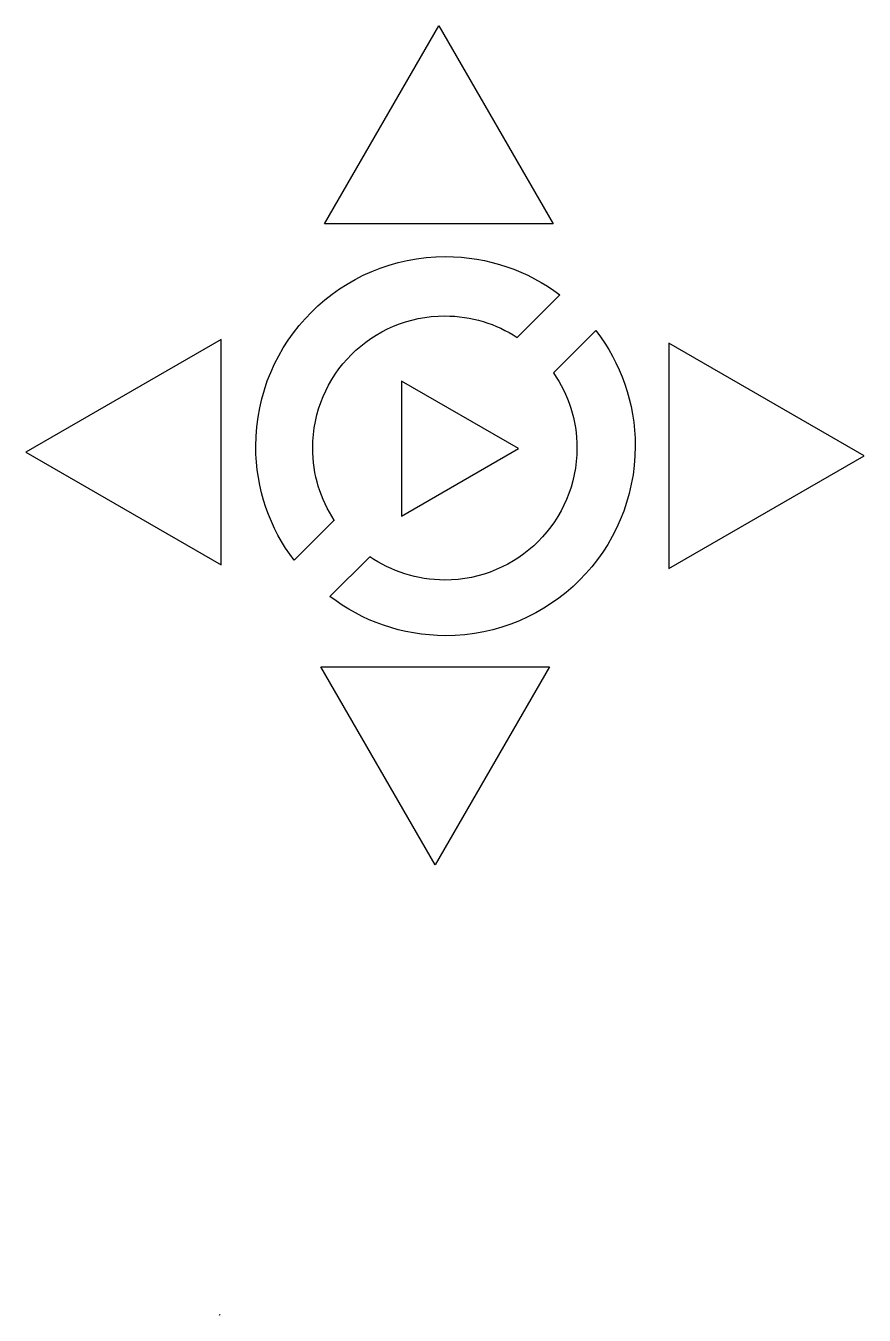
# Model space of a CAD drawing. Extents: x 52 to 260, y 49 to 369.
import ezdxf

# ---------------------------------------------------------------- set-up
doc = ezdxf.new("R2010")
doc.units = 0
doc.layers.add('Layer_1', color=7, linetype='CONTINUOUS')

msp = doc.modelspace()

# ---------------------------------------------------------------- linework, layer by layer
at = {"layer": 'Layer_1', "color": 1}
for points in [[(154.270874, 368.988876), (182.638528, 319.854639), (126.097575, 319.854075), (125.903222, 319.85351), (154.270874, 368.988735), (154.270874, 368.988735)], [(173.67429, 291.641125), (184.283496, 302.25033)], [(193.230712, 293.315338), (182.729293, 282.814417)], [(51.824489, 263.145123), (100.285293, 235.166179), (100.285293, 291.123329), (51.824489, 263.145123), (51.824489, 263.145123)], [(211.303435, 234.256656), (259.763994, 262.235106), (211.303435, 290.213558), (211.303435, 234.256656), (211.303435, 234.256656)], [(144.989036, 280.810026), (144.988991, 247.249563), (174.052888, 264.029611), (144.989036, 280.810026), (144.989036, 280.810026)], [(118.358283, 236.325242), (128.398431, 246.365391)], [(137.134005, 237.219354), (127.257654, 227.343002)], [(181.533413, 209.852988), (181.727272, 209.852988), (153.360857, 160.717766), (124.993948, 209.852988), (181.533413, 209.852988), (181.533413, 209.852988)], [(99.842362, 48.941262), (99.945523, 49.119861), (99.842362, 48.941262), (99.842362, 48.941262)]]:
    msp.add_lwpolyline(points, dxfattribs=at)
for points in [[(108.873276, 264.656119), (108.873276, 290.638828), (129.936353, 311.701905), (155.919062, 311.701905)], [(155.919062, 311.701905), (166.556397, 311.701905), (176.369271, 308.171313), (184.249691, 302.218368)], [(122.973371, 264.199156), (122.973371, 282.300946), (137.647625, 296.975201), (155.749415, 296.975201)], [(155.749415, 296.975201), (162.365762, 296.975201), (168.524075, 295.014867), (173.67546, 291.643092)], [(193.230712, 293.315562), (199.335006, 285.379879), (202.964675, 275.441792), (202.964923, 264.656094)], [(182.729417, 282.814741), (186.384227, 277.527439), (188.525037, 271.113225), (188.525037, 264.199156)], [(118.357062, 236.325242), (112.403869, 244.205911), (108.873276, 254.018785), (108.873276, 264.656119)], [(128.304733, 246.274356), (124.933704, 251.425493), (122.973371, 257.583556), (122.973371, 264.199156)], [(188.525037, 264.199156), (188.525037, 246.097615), (173.850783, 231.42336), (155.749241, 231.42336)], [(202.964923, 264.656094), (202.964923, 238.673635), (181.901597, 217.610557), (155.918888, 217.610557)], [(155.749241, 231.42336), (148.83567, 231.42336), (142.421954, 233.564169), (137.134901, 237.218731)], [(155.918888, 217.610557), (145.13319, 217.610557), (135.195104, 221.240225), (127.25967, 227.34452)]]:
    msp.add_open_spline(points, degree=3, dxfattribs=at)

doc.saveas('drawing.dxf')
